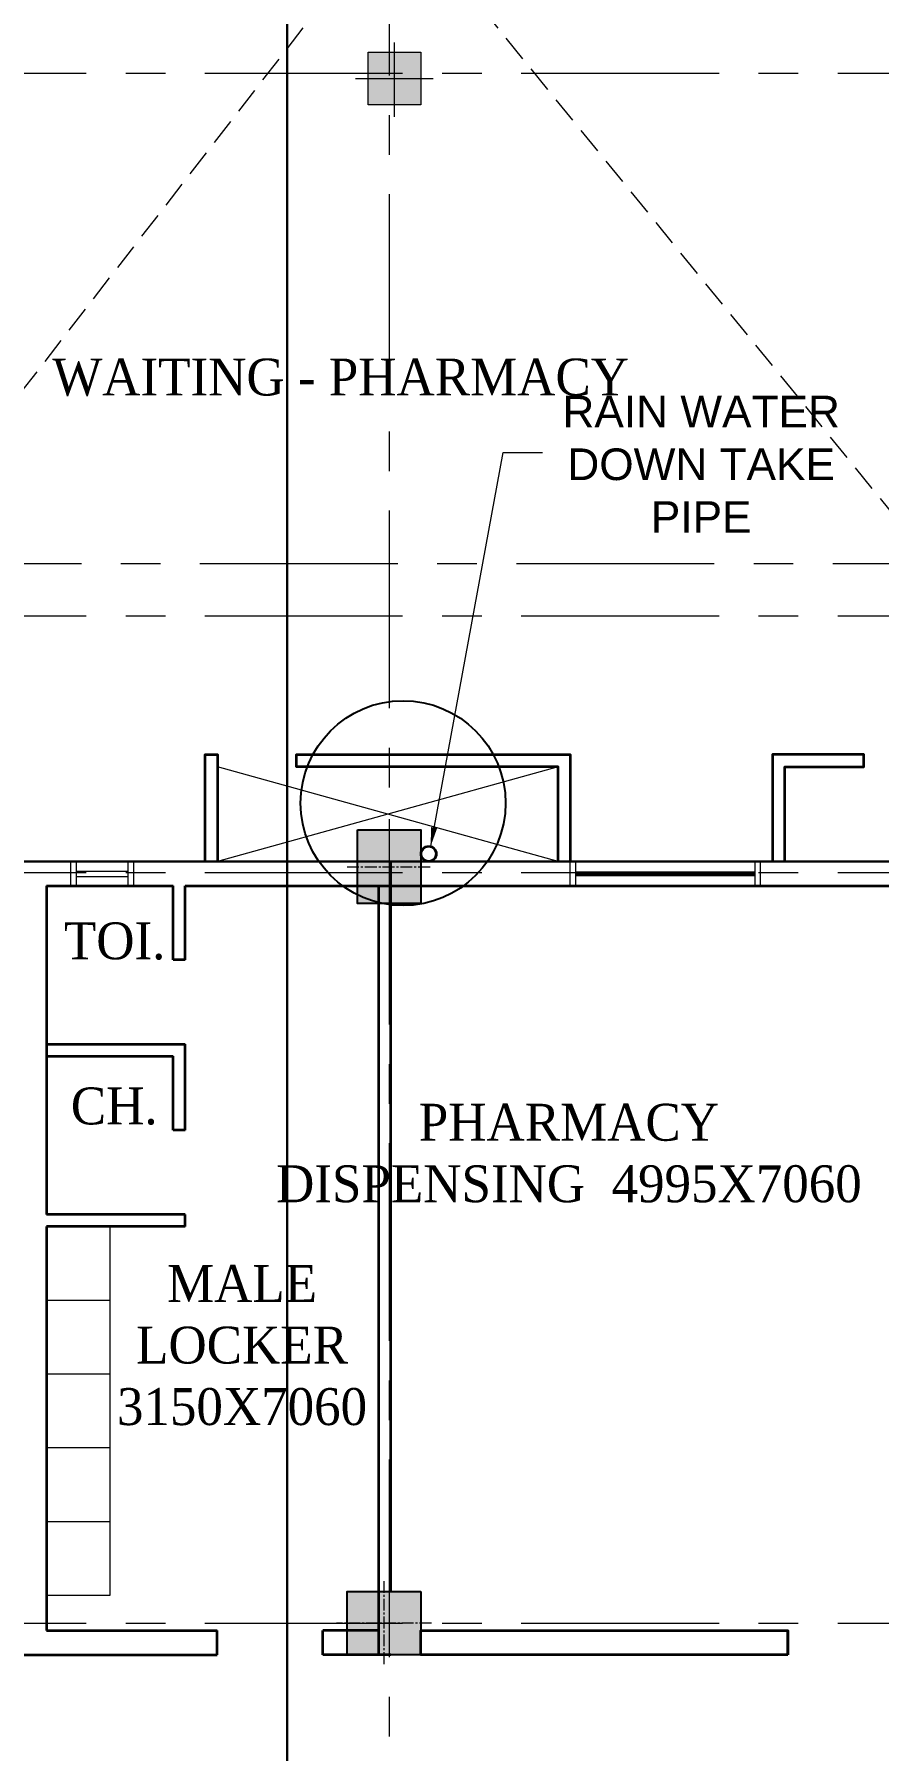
# Model space of a CAD drawing. Header units: inches. Extents: x 1789308 to 1948517, y 1504002 to 1708835.
# Drawn here: x 1893439 to 1895040, y 1665094 to 1668349 of the extents above; entities that cross this region are included whole.
import ezdxf

# ---------------------------------------------------------------- set-up
doc = ezdxf.new("R2010")
doc.units = ezdxf.units.IN
doc.header["$LTSCALE"] = 0.015
doc.header["$MEASUREMENT"] = 0
for name, pattern in [('$DDT_AUDIT_GENERATED_(C)', [0]), ('CENTER', [2, 1.25, -0.25, 0.25, -0.25]), ('CENTER2', [1.125, 0.75, -0.125, 0.125, -0.125]), ('DASHED', [19.05, 12.7, -6.35]), ('HIDDEN', [0.375, 0.25, -0.125])]:
    doc.linetypes.add(name, pattern=pattern)
for name, color, linetype, lineweight in [('CENTER LINE', 1, 'CENTER2', 18), ('COLUMN - HACTH - STR', 25, '$DDT_AUDIT_GENERATED_(C)', 15), ('COLUMN - STR', 6, 'Continuous', 15), ('ELE', 8, 'Continuous', 13), ('ELE .18', 250, 'Continuous', 15), ('GRID - COLUMN - STR', 251, 'CENTER', 15), ('RAIN WATER DN TAKE PIPE', 94, 'Continuous', 15), ('SECTION', 3, 'Continuous', 20), ('SECTION -  LINE - STR', 3, 'Continuous', 20), ('TEXT', 7, 'Continuous', 5), ('wall', 1, 'Continuous', 35), ('WINDOW', 165, 'Continuous', 20)]:
    doc.layers.add(name, color=color, linetype=linetype, lineweight=lineweight)
doc.layers.add('DIM - GRID - STR', color=7, linetype='Continuous')
doc.styles.add('Scale M 100', font='times.ttf', dxfattribs={"width": 0.95, "height": 350})
doc.styles.get("Standard").update_dxf_attribs({"font": 'arial.ttf'})
doc.dimstyles.new('WORKING', dxfattribs={"dimtxt": 300, "dimasz": 180, "dimexe": 50, "dimexo": 50, "dimgap": 0.09, "dimtad": 0, "dimdec": 0, "dimzin": 0, "dimdsep": 46, "dimtxsty": 'Standard', "dimblk": 'OBLIQUE', "dimcen": 0.09, "dimclrd": 7, "dimclre": 7, "dimclrt": 30, "dimadec": 0, "dimazin": 0, "dimtfac": 1, "dimtdec": 0, "dimtofl": 0, "dimtmove": 1, "dimatfit": 3, "dimfxl": 1.25, "dimtolj": 1, "dimtzin": 0, "dimarcsym": 0})

# ---------------------------------------------------------------- blocks, each defined once
blk = doc.blocks.new('COL 600X700')
at = {"layer": 'COLUMN - HACTH - STR', "ltscale": 100}
blk.add_hatch(color=256, dxfattribs=at).paths.add_polyline_path([(600, 0), (0, 0), (0, -700), (600, -700)])
at = {"layer": 'CENTER LINE', "color": 6, "ltscale": 10000}
for points in [[(300, 100), (300, -800)], [(-100, -350), (700, -350)]]:
    blk.add_lwpolyline(points, dxfattribs=at)
at = {"layer": 'COLUMN - STR', "linetype": 'Continuous', "lineweight": -3, "ltscale": 100}
blk.add_lwpolyline([(0, 0), (600, 0), (600, -700), (0, -700)], close=True, dxfattribs=at)
blk = doc.blocks.new('C-500X500')
at = {"layer": 'COLUMN - HACTH - STR'}
blk.add_hatch(color=256, dxfattribs=at).paths.add_polyline_path([(0, 0), (0, -500), (500, -500), (500, 0)])
at = {"layer": 'COLUMN - STR'}
for p, q in [((250, -615), (250, 92)), ((-119, -250), (615, -250))]:
    blk.add_line(p, q, dxfattribs=at)
blk.add_lwpolyline([(0, 0), (500, 0), (500, -500), (0, -500)], close=True, dxfattribs=at)
blk = doc.blocks.new('V1_600')
at = {"layer": 'WINDOW'}
for p, q in [((-0.083, 0.6), (0.147, 0.6)), ((-0.083, 0.545), (0.147, 0.545)), ((-0.083, 0.055), (0.147, 0.055)), ((-0.083, 0), (0.147, 0))]:
    blk.add_line(p, q, dxfattribs=at)
at = {"layer": 'WINDOW', "linetype": 'ByBlock'}
for p, q in [((-0.083, 0), (-0.083, 0.6)), ((0.147, 0), (0.147, 0.6))]:
    blk.add_line(p, q, dxfattribs=at)
at = {"layer": 'WINDOW', "linetype": 'DASHED', "ltscale": 12}
for p, q in [((0.004, 0.545), (0.004, 0.055)), ((0.054, 0.545), (0.054, 0.055))]:
    blk.add_line(p, q, dxfattribs=at)
blk = doc.blocks.new('W')
at = {"layer": 'WINDOW'}
for p, q in [((100, 850), (-130, 850)), ((100, -850), (-130, -850))]:
    blk.add_line(p, q, dxfattribs=at)
blk.add_lwpolyline([(100, -900), (100, 900), (-130, 900), (-130, -900)], close=True, dxfattribs=at)
at = {"layer": 'WINDOW', "const_width": 50}
blk.add_lwpolyline([(-15, 850), (-15, -850)], dxfattribs=at)
blk = doc.blocks.new('_Oblique')
at = {"color": 0, "linetype": 'ByBlock', "lineweight": -2}
blk.add_line((-0.5, -0.5), (0.5, 0.5), dxfattribs=at)
blk = doc.blocks.new('A$C1CC35E0C')
at = {"layer": 'DIM - GRID - STR', "color": 3}
blk.add_circle((25816.8, -28362.3), 971.4, dxfattribs=at)
at = {"layer": 'ELE', "linetype": 'HIDDEN', "ltscale": 66666}
for p, q in [((18750.5, -28917.7), (32450.5, -11215)), ((18750.5, -11215), (33139.1, -28917))]:
    blk.add_line(p, q, dxfattribs=at)
at = {"layer": 'ELE'}
for p, q in [((27285.8, -28917), (24055.8, -28017)), ((27285.8, -28017), (24055.8, -28917))]:
    blk.add_line(p, q, dxfattribs=at)
at = {"layer": 'ELE .18'}
for p, q in [((23035.5, -32377.3), (23035.5, -35877.3)), ((23035.5, -33077.3), (22435.5, -33077.3)), ((23035.5, -33777.3), (22435.5, -33777.3)), ((23035.5, -34477.3), (22435.5, -34477.3)), ((23035.5, -35177.3), (22435.5, -35177.3)), ((23035.5, -35877.3), (22435.5, -35877.3))]:
    blk.add_line(p, q, dxfattribs=at)
at = {"layer": 'GRID - COLUMN - STR', "ltscale": 100000}
for p, q in [((25685.5, 4412.1), (25685.5, -69399.6)), ((-12062.3, -21439), (88195.3, -21439)), ((-12108.7, -26089), (88195.3, -26089)), ((-12062.3, -26584.6), (88195.3, -26584.6)), ((-12062.3, -29018.7), (88195.3, -29018.7)), ((-12062.3, -36139), (88195.3, -36139))]:
    blk.add_line(p, q, dxfattribs=at)
at = {"layer": 'RAIN WATER DN TAKE PIPE', "lineweight": -3}
for radius in [75, 68.8]:
    blk.add_circle((26058.7, -28843.7), radius, dxfattribs=at)
at = {"layer": 'SECTION', "linetype": 'CENTER2', "ltscale": 2222, "const_width": 20}
blk.add_lwpolyline([(24718.2, -54126), (24718.2, 1740.2)], dxfattribs=at)
at = {"layer": 'wall'}
for p, q in [((33150.5, -28917), (18750.5, -28917.7)), ((25700.5, -35839), (25700.5, -28917.7)), ((22435.5, -29147.7), (23635.6, -29147.7)), ((22435.5, -29147.7), (22435.5, -32262.3)), ((23635.6, -29847.3), (23635.6, -29147.7)), ((23750.6, -29847.3), (23750.6, -29147.7)), ((23750.6, -29147.7), (30695.5, -29147.7)), ((25585.5, -36439), (25585.5, -29147.7)), ((23750.6, -29847.3), (23635.6, -29847.3)), ((22435.5, -30647.3), (23750.6, -30647.3)), ((22435.5, -30762.3), (23635.6, -30762.3)), ((23635.6, -31462.3), (23635.6, -30762.3)), ((23750.6, -31462.3), (23750.6, -30647.3)), ((23750.6, -31462.3), (23635.6, -31462.3)), ((23750.6, -32262.3), (22435.5, -32262.3)), ((23750.6, -32377.3), (22435.5, -32377.3)), ((22435.5, -32377.3), (22435.5, -36210)), ((23750.6, -32377.3), (23750.6, -32262.3)), ((22435.5, -36210), (24055.5, -36210)), ((24055.5, -36440), (24055.5, -36210)), ((25585.5, -36208.3), (25055.5, -36208.3)), ((25055.5, -36438.3), (25055.5, -36208.3)), ((29465.5, -36440), (29465.5, -36210)), ((20150.3, -36438.3), (24055.5, -36440)), ((25700.5, -36438.3), (25055.5, -36438.3))]:
    blk.add_line(p, q, dxfattribs=at)
for points in [[(23940.8, -28917), (23940.8, -27902), (24055.8, -27902), (24055.8, -28917)], [(27285.8, -28917), (27285.8, -28017), (24805.8, -28017), (24805.8, -27902), (27400.8, -27902), (27400.8, -28917)], [(29435.8, -28917), (29435.8, -28017), (30185.8, -28017), (30185.8, -27902), (29320.8, -27902), (29320.8, -28917)]]:
    blk.add_lwpolyline(points, dxfattribs=at)
blk.add_lwpolyline([(29465.5, -36440), (25985.5, -36440), (25985.5, -36210), (29465.5, -36210)], close=True, dxfattribs=at)
at = {"layer": 'COLUMN - STR', "color": 2}
blk.add_blockref('C-500X500', (25485.5, -21239), dxfattribs=at)
at = {"layer": 'COLUMN - STR', "color": 1}
blk.add_blockref('COL 600X700', (25385.5, -28615), dxfattribs=at)
at = {"layer": 'COLUMN - STR', "color": 1, "rotation": 270}
blk.add_blockref('COL 600X700', (25985.5, -35839), dxfattribs=at)
at = {"layer": 'WINDOW', "lineweight": -3, "ltscale": 12, "xscale": -1000, "yscale": 1000, "zscale": 1000, "rotation": 270}
blk.add_blockref('V1_600', (22665.5, -29065), dxfattribs=at)
at = {"layer": 'WINDOW', "lineweight": -3, "xscale": -1, "rotation": 270}
blk.add_blockref('W', (28300.8, -29017.7), dxfattribs=at)
at = {"layer": 'RAIN WATER DN TAKE PIPE', "ltscale": 10, "insert": (27080.5, -25798.5, 0), "char_height": 300, "width": 3125.219, "attachment_point": 7}
blk.add_mtext('\\pxqc;RAIN WATER DOWN TAKE PIPE ', dxfattribs=at)
at = {"layer": 'TEXT', "char_height": 350, "style": 'Scale M 100'}
for s, width, insert, attachment_point in [('WAITING - PHARMACY', 11626.122, (22491, -24146.1), 1), ('TOI.', 3325.618, (22601.1, -29492.6), 1), ('CH.', 946.027, (22666.5, -31058.5), 1), ('\\pxqc;\\PPHARMACY \\PDISPENSING  4995X7060', 5293.866, (30035.8, -30629.7), 3), ('\\pxqc;{\\fTimes New Roman Baltic|b0|i0|c0|p18;MALE\\PLOCKER\\P3150X7060}', 3325.618, (22627.1, -32743), 1)]:
    blk.add_mtext_dynamic_manual_height_columns(s, width=width, gutter_width=625, heights=[0], dxfattribs=dict(at, insert=insert, attachment_point=attachment_point))
at = {"layer": 'RAIN WATER DN TAKE PIPE', "ltscale": 10}
blk.add_leader([(26078.3, -28771.3), (26764.6, -25036.1), (27139.1, -25036.1)], dimstyle='WORKING', override={"dimgap": 0.09, "dimtad": 0, "dimclrd": 3}, dxfattribs=at)

msp = doc.modelspace()

# ---------------------------------------------------------------- block references
at = {"layer": 'SECTION -  LINE - STR', "xscale": 0.2, "yscale": 0.2, "zscale": 0.2}
msp.add_blockref('A$C1CC35E0C', (1888975.2, 1672563.4), dxfattribs=at)

doc.saveas('drawing.dxf')
